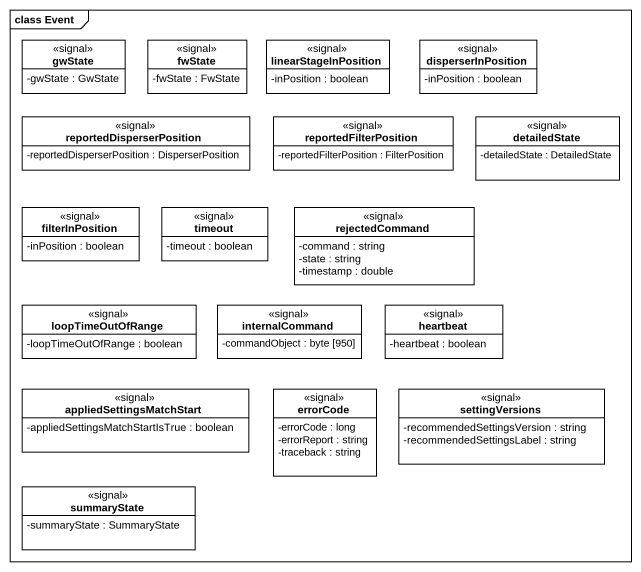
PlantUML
@startuml
mainframe class Event
hide circle
hide empty members
skinparam classAttributeIconSize 0
class gwState <<signal>> {
  -gwState : GwState
}
class fwState <<signal>> {
  -fwState : FwState
}
class linearStageInPosition <<signal>> {
  -inPosition : boolean
}
class disperserInPosition <<signal>> {
  -inPosition : boolean
}
class reportedDisperserPosition <<signal>> {
  -reportedDisperserPosition : DisperserPosition
}
class reportedFilterPosition <<signal>> {
  -reportedFilterPosition : FilterPosition
}
class detailedState <<signal>> {
  -detailedState : DetailedState
}
class filterInPosition <<signal>> {
  -inPosition : boolean
}
class timeout <<signal>> {
  -timeout : boolean
}
class rejectedCommand <<signal>> {
  -command : string
  -state : string
  -timestamp : double
}
class loopTimeOutOfRange <<signal>> {
  -loopTimeOutOfRange : boolean
}
class internalCommand <<signal>> {
  -commandObject : byte [950]
}
class heartbeat <<signal>> {
  -heartbeat : boolean
}
class appliedSettingsMatchStart <<signal>> {
  -appliedSettingsMatchStartIsTrue : boolean
}
class errorCode <<signal>> {
  -errorCode : long
  -errorReport : string
  -traceback : string
}
class settingVersions <<signal>> {
  -recommendedSettingsVersion : string
  -recommendedSettingsLabel : string
}
class summaryState <<signal>> {
  -summaryState : SummaryState
}
@enduml
